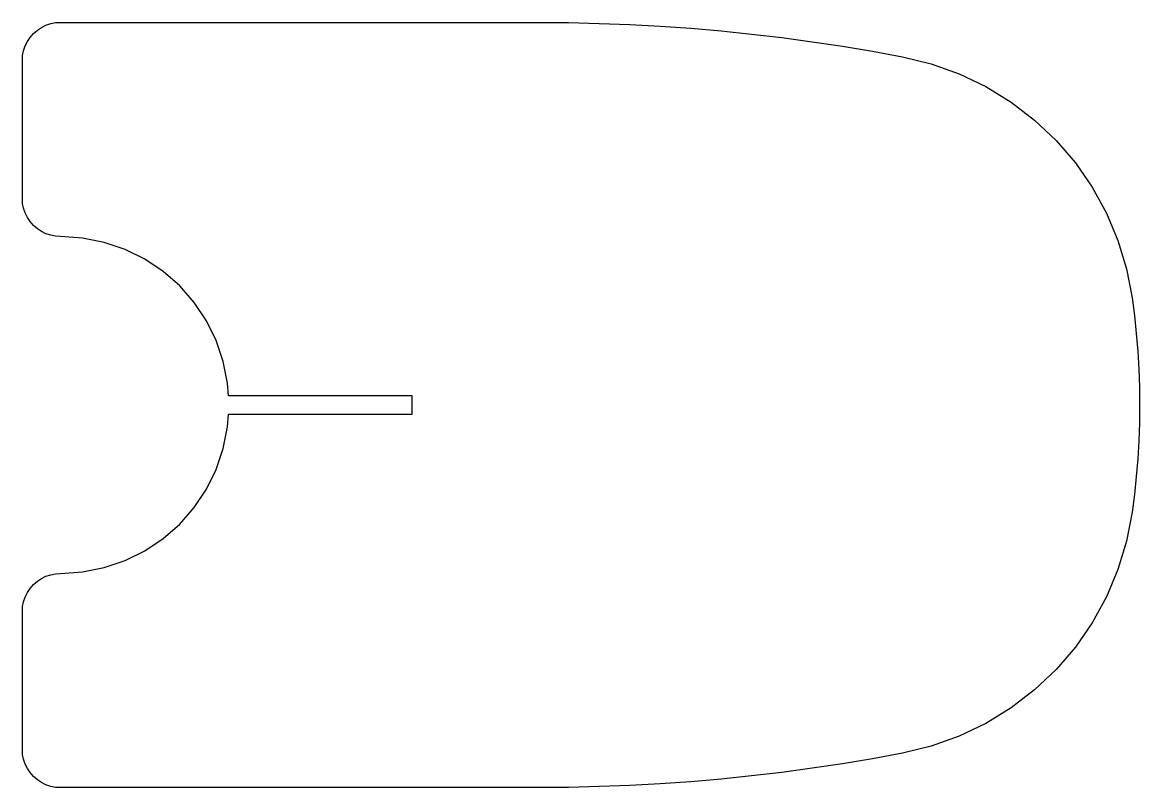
# Model space of a CAD drawing. Header units: metres. Extents: x 0 to 146, y 0 to 100.
import ezdxf

# ---------------------------------------------------------------- set-up
doc = ezdxf.new("R2010")
doc.units = ezdxf.units.M

msp = doc.modelspace()

# ---------------------------------------------------------------- linework, layer by layer
at = {"layer": 'Group#12'}
msp.add_polyline3d([(144.26, 67.8, 0), (145, 64, 0), (145.3, 61.68, 0), (145.54, 59.35, 0), (145.73, 57.02, 0), (145.87, 54.68, 0), (145.95, 52.34, 0), (145.98, 50, 0), (145.95, 47.66, 0), (145.87, 45.32, 0), (145.73, 42.98, 0), (145.54, 40.65, 0), (145.3, 38.32, 0), (145, 36, 0), (144.26, 32.2, 0), (143.14, 28.5, 0), (141.64, 24.94, 0), (139.78, 21.55, 0), (137.58, 18.37, 0), (135.06, 15.43, 0), (132.25, 12.78, 0), (129.18, 10.42, 0), (125.88, 8.4, 0), (122.4, 6.72, 0), (118.76, 5.42, 0), (115, 4.5, 0), (111.07, 3.78, 0), (107.14, 3.13, 0), (103.19, 2.53, 0), (99.23, 2, 0), (95.27, 1.53, 0), (91.3, 1.13, 0), (87.32, 0.78, 0), (83.34, 0.5, 0), (79.35, 0.28, 0), (75.36, 0.13, 0), (71.37, 0.03, 0), (67.38, 0, 0), (5, 0, 0), (4.35, 0.04, 0), (3.71, 0.17, 0), (3.09, 0.38, 0), (2.5, 0.67, 0), (1.96, 1.03, 0), (1.46, 1.46, 0), (1.03, 1.96, 0), (0.67, 2.5, 0), (0.38, 3.09, 0), (0.17, 3.71, 0), (0.04, 4.35, 0), (0, 5, 0), (0, 23, 0), (0.04, 23.65, 0), (0.17, 24.29, 0), (0.38, 24.91, 0), (0.67, 25.5, 0), (1.03, 26.04, 0), (1.46, 26.54, 0), (1.96, 26.97, 0), (2.5, 27.33, 0), (3.09, 27.62, 0), (3.71, 27.83, 0), (4.35, 27.96, 0), (5, 28, 0), (7.87, 28.19, 0), (10.69, 28.75, 0), (13.42, 29.67, 0), (16, 30.95, 0), (18.39, 32.55, 0), (20.56, 34.44, 0), (22.45, 36.61, 0), (24.05, 39, 0), (25.33, 41.58, 0), (26.25, 44.31, 0), (26.81, 47.13, 0), (26.92, 48.8, 0), (50.92, 48.8, 0), (50.92, 51.2, 0), (26.92, 51.2, 0), (26.81, 52.87, 0), (26.25, 55.69, 0), (25.33, 58.42, 0), (24.05, 61, 0), (22.45, 63.39, 0), (20.56, 65.56, 0), (18.39, 67.45, 0), (16, 69.05, 0), (13.42, 70.33, 0), (10.69, 71.25, 0), (7.87, 71.81, 0), (5, 72, 0), (4.35, 72.04, 0), (3.71, 72.17, 0), (3.09, 72.38, 0), (2.5, 72.67, 0), (1.96, 73.03, 0), (1.46, 73.46, 0), (1.03, 73.96, 0), (0.67, 74.5, 0), (0.38, 75.09, 0), (0.17, 75.71, 0), (0.04, 76.35, 0), (0, 77, 0), (0, 95, 0), (0.04, 95.65, 0), (0.17, 96.29, 0), (0.38, 96.91, 0), (0.67, 97.5, 0), (1.03, 98.04, 0), (1.46, 98.54, 0), (1.96, 98.97, 0), (2.5, 99.33, 0), (3.09, 99.62, 0), (3.71, 99.83, 0), (4.35, 99.96, 0), (5, 100, 0), (67.38, 100, 0), (71.37, 99.97, 0), (75.36, 99.87, 0), (79.35, 99.72, 0), (83.34, 99.5, 0), (87.32, 99.22, 0), (91.3, 98.87, 0), (95.27, 98.47, 0), (99.23, 98, 0), (103.19, 97.47, 0), (107.14, 96.87, 0), (111.07, 96.22, 0), (115, 95.5, 0), (118.76, 94.58, 0), (122.4, 93.28, 0), (125.88, 91.6, 0), (129.18, 89.58, 0), (132.25, 87.22, 0), (135.06, 84.57, 0), (137.58, 81.63, 0), (139.78, 78.45, 0), (141.64, 75.06, 0), (143.14, 71.5, 0), (144.26, 67.8, 0)], dxfattribs=at)

doc.saveas('drawing.dxf')
